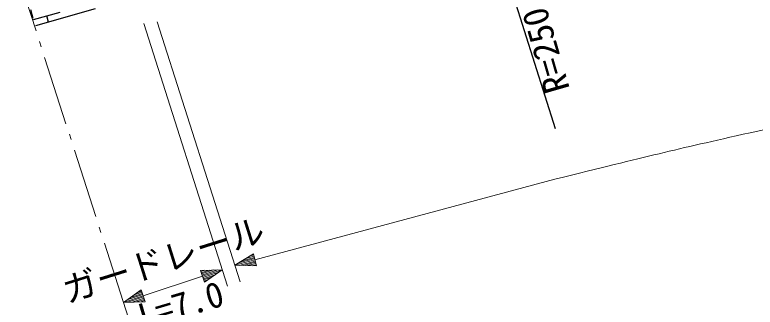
# Model space of a CAD drawing. Units: millimetres, scale not verified. Extents: x 40000 to 680000, y 20000 to 380000.
# Drawn here: x 79621 to 132662, y 236449 to 257429 of the extents above; entities that cross this region are included whole.
import ezdxf
from ezdxf.enums import TextEntityAlignment as Align

# ---------------------------------------------------------------- set-up
doc = ezdxf.new("R2010")
doc.units = ezdxf.units.MM
doc.header["$LTSCALE"] = 1000
for name, color, linetype, lineweight in [('M-BGD', 7, 'Continuous', 25), ('M-BGD-HTXT', 7, 'Continuous', 13), ('M-BMK-SRVR', 3, 'Continuous', 25), ('M-STR-HTXT', 7, 'Continuous', 13)]:
    doc.layers.add(name, color=color, linetype=linetype, lineweight=lineweight)
doc.styles.add('ＭＳ ゴシック', font='')
doc.styles.get('ＭＳ ゴシック').set_extended_font_data('MS Gothic')

msp = doc.modelspace()

# ---------------------------------------------------------------- linework, layer by layer
at = {"layer": 'M-BGD'}
for p, q in [((85370, 257867), (81099, 256644)), ((80931, 257154), (80765, 257776)), ((80949, 257100), (82878, 257617)), ((82032, 256911), (81912, 257358))]:
    msp.add_line(p, q, dxfattribs=at)
at = {"layer": 'M-BGD-HTXT'}
for p, q in [((79621, 261041), (81148, 256280)), ((81393, 255518), (81515, 255137)), ((81759, 254376), (83287, 249615)), ((83531, 248853), (83653, 248472)), ((83898, 247710), (85425, 242949)), ((85670, 242188), (85792, 241807)), ((86036, 241045), (87761, 235670))]:
    msp.add_line(p, q, dxfattribs=at)
at = {"layer": 'M-BMK-SRVR'}
msp.add_line((108975, 279054), (118337, 249259), dxfattribs=at)
at = {"layer": 'M-STR-HTXT'}
for p, q in [((88875, 256810), (94858, 237959)), ((89826, 256929), (95761, 238259)), ((96828, 239849), (118303, 245632)), ((95380, 239459), (96711, 240283)), ((96945, 239414), (96711, 240283)), ((95380, 239459), (96828, 239849)), ((96805, 239936), (95646, 239623)), ((96852, 239762), (95693, 239450)), ((95912, 239788), (96781, 240022)), ((96758, 240109), (96179, 239953)), ((96445, 240118), (96735, 240196)), ((95380, 239459), (96945, 239414)), ((96006, 239441), (96875, 239675)), ((96898, 239588), (96319, 239432)), ((96632, 239423), (96922, 239501)), ((94484, 239136), (92918, 239093)), ((92918, 239093), (93200, 238239)), ((93232, 239102), (92947, 239008)), ((92975, 238923), (93545, 239111)), ((93858, 239119), (93003, 238837)), ((93031, 238752), (94171, 239128)), ((94484, 239136), (93059, 238666)), ((93088, 238581), (94227, 238957)), ((93970, 238777), (93116, 238495)), ((94484, 239136), (93200, 238239)), ((88823, 237268), (93059, 238666)), ((93144, 238410), (93714, 238598)), ((93457, 238418), (93172, 238324)), ((87399, 236798), (88682, 237696)), ((88964, 236841), (88682, 237696)), ((87399, 236798), (88823, 237268)), ((88795, 237354), (87655, 236978)), ((88851, 237183), (87712, 236807)), ((87912, 237157), (88767, 237439)), ((88025, 236815), (88879, 237097)), ((88738, 237525), (88169, 237337)), ((88425, 237516), (88710, 237610)), ((87399, 236798), (88964, 236841)), ((88908, 237012), (88338, 236824)), ((88651, 236833), (88936, 236927))]:
    msp.add_line(p, q, dxfattribs=at)
msp.add_open_spline([(118303, 245632), (125053, 247302), (126814, 247739), (132297, 248965), (137670, 250167), (140692, 250786), (146092, 251859), (156143, 253858), (159460, 254312), (171947, 256316)], degree=3, knots=[0, 0, 0, 0, 1, 1, 1, 2, 2, 2, 3, 3, 3, 3], dxfattribs=at)

# ---------------------------------------------------------------- texts
at = {"layer": 'M-BMK-SRVR', "style": 'ＭＳ ゴシック'}
msp.add_text('R=250', height=1833, rotation=106.105, dxfattribs=at).set_placement((119055, 255276), align=Align.BOTTOM_CENTER)
at = {"layer": 'M-STR-HTXT', "style": 'ＭＳ ゴシック'}
for s, rotation, p in [('ガードレール', 17.447, (90700, 238451)), ('L=7.0', 16.473, (91931, 235203))]:
    msp.add_text(s, height=1833, rotation=rotation, dxfattribs=at).set_placement(p, align=Align.BOTTOM_CENTER)

doc.saveas('drawing.dxf')
